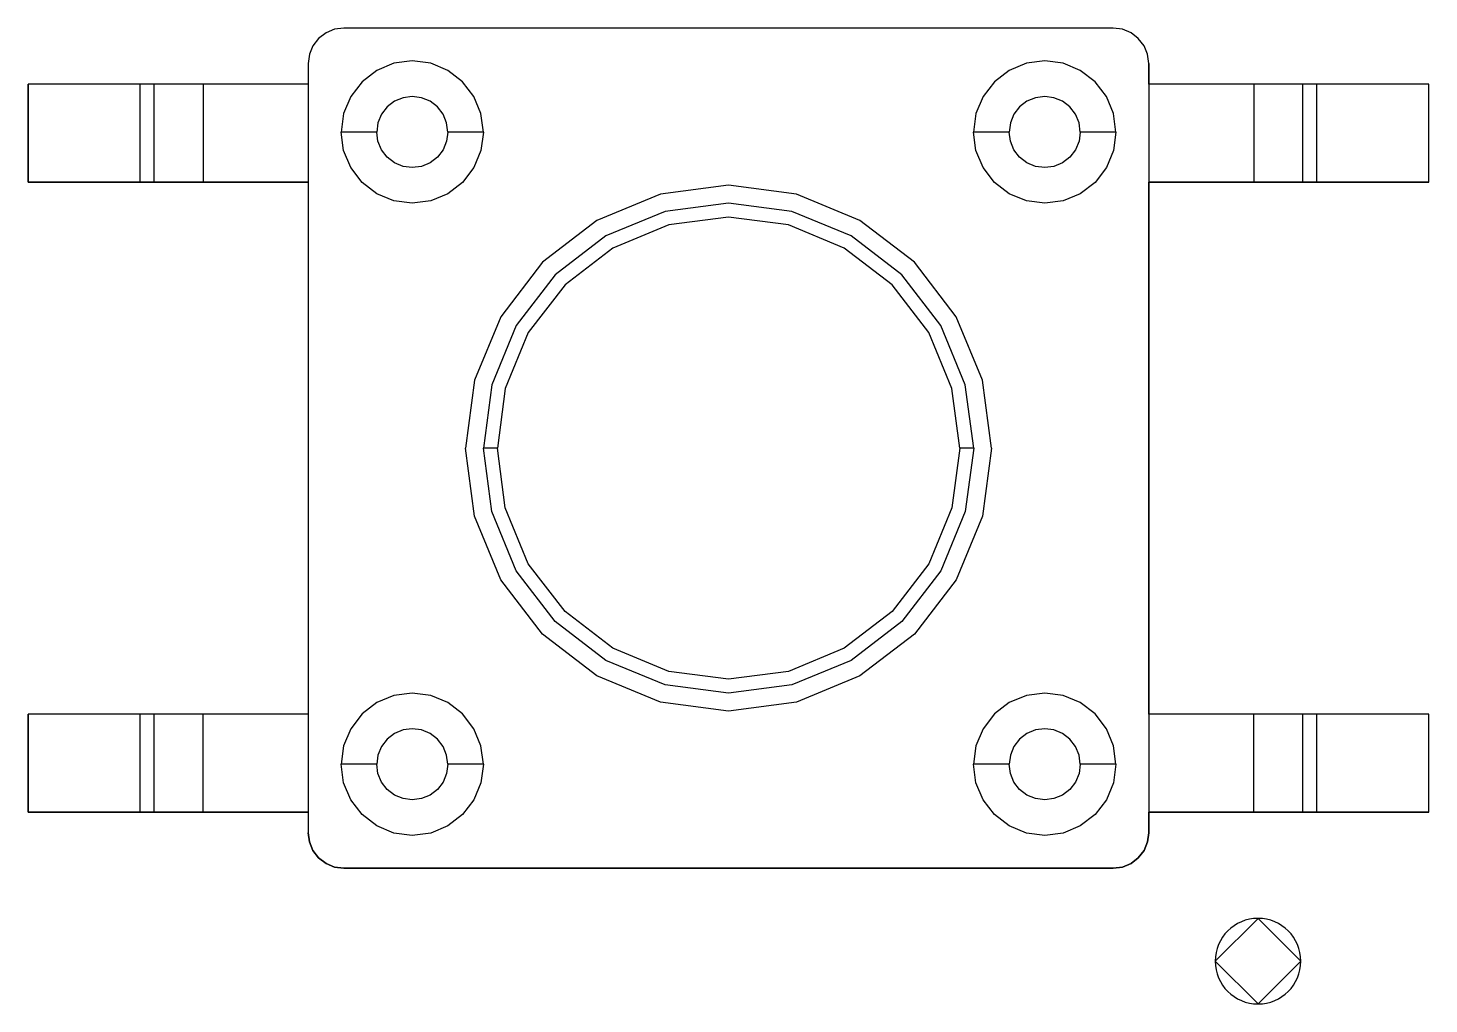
# Model space of a CAD drawing. Header units: inches. Extents: x 0 to 840, y -594 to 0.
# Drawn here: x 205.55 to 225.55, y -307.79 to -293.85 of the extents above; entities that cross this region are included whole.
import ezdxf

# ---------------------------------------------------------------- set-up
doc = ezdxf.new("R2010")
doc.units = ezdxf.units.IN
doc.header["$MEASUREMENT"] = 0

msp = doc.modelspace()

# ---------------------------------------------------------------- linework, layer by layer
at = {"color": 18, "true_color": 0x000000}
for p, q in [((209.8, -293.922), (209.694, -294.002)), ((209.8, -293.922), (209.694, -294.002)), ((209.8, -293.922), (209.694, -294.002)), ((209.8, -293.922), (209.694, -294.002)), ((209.922, -293.872), (209.8, -293.922)), ((209.922, -293.872), (209.8, -293.922)), ((209.922, -293.872), (209.8, -293.922)), ((209.922, -293.872), (209.8, -293.922)), ((210.054, -293.854), (209.922, -293.872)), ((210.054, -293.854), (209.922, -293.872)), ((210.054, -293.854), (209.922, -293.872)), ((210.054, -293.854), (209.922, -293.872)), ((221.038, -293.854), (210.054, -293.854)), ((221.038, -293.854), (210.054, -293.854)), ((221.038, -293.854), (210.054, -293.854)), ((221.038, -293.854), (210.054, -293.854)), ((221.17, -293.872), (221.038, -293.854)), ((221.17, -293.872), (221.038, -293.854)), ((221.17, -293.872), (221.038, -293.854)), ((221.17, -293.872), (221.038, -293.854)), ((221.292, -293.922), (221.17, -293.872)), ((221.292, -293.922), (221.17, -293.872)), ((221.292, -293.922), (221.17, -293.872)), ((221.292, -293.922), (221.17, -293.872)), ((221.396, -294.002), (221.292, -293.922)), ((221.396, -294.002), (221.292, -293.922)), ((221.396, -294.002), (221.292, -293.922)), ((221.396, -294.002), (221.292, -293.922)), ((209.614, -294.108), (209.564, -294.23)), ((209.614, -294.108), (209.564, -294.23)), ((209.614, -294.108), (209.564, -294.23)), ((209.614, -294.108), (209.564, -294.23)), ((209.694, -294.002), (209.614, -294.108)), ((209.694, -294.002), (209.614, -294.108)), ((209.694, -294.002), (209.614, -294.108)), ((209.694, -294.002), (209.614, -294.108)), ((221.478, -294.108), (221.396, -294.002)), ((221.478, -294.108), (221.396, -294.002)), ((221.478, -294.108), (221.396, -294.002)), ((221.478, -294.108), (221.396, -294.002)), ((221.528, -294.23), (221.478, -294.108)), ((221.528, -294.23), (221.478, -294.108)), ((221.528, -294.23), (221.478, -294.108)), ((221.528, -294.23), (221.478, -294.108)), ((209.564, -294.23), (209.546, -294.362)), ((209.564, -294.23), (209.546, -294.362)), ((209.564, -294.23), (209.546, -294.362)), ((209.564, -294.23), (209.546, -294.362)), ((209.546, -294.362), (209.546, -294.654)), ((209.546, -294.362), (209.546, -305.346)), ((209.546, -294.362), (209.546, -294.654)), ((209.546, -294.362), (209.546, -305.346)), ((210.768, -294.358), (210.524, -294.46)), ((210.768, -294.358), (210.524, -294.46)), ((211.032, -294.324), (210.768, -294.358)), ((211.032, -294.324), (210.768, -294.358)), ((211.294, -294.358), (211.032, -294.324)), ((211.294, -294.358), (211.032, -294.324)), ((211.54, -294.46), (211.294, -294.358)), ((211.54, -294.46), (211.294, -294.358)), ((219.798, -294.358), (219.552, -294.46)), ((219.798, -294.358), (219.552, -294.46)), ((220.06, -294.324), (219.798, -294.358)), ((220.06, -294.324), (219.798, -294.358)), ((220.322, -294.358), (220.06, -294.324)), ((220.322, -294.358), (220.06, -294.324)), ((220.568, -294.46), (220.322, -294.358)), ((220.568, -294.46), (220.322, -294.358)), ((221.546, -294.362), (221.528, -294.23)), ((221.546, -294.362), (221.528, -294.23)), ((221.546, -294.362), (221.528, -294.23)), ((221.546, -294.362), (221.528, -294.23)), ((221.546, -294.654), (221.546, -294.362)), ((221.546, -294.362), (221.546, -305.346)), ((221.546, -294.654), (221.546, -294.362)), ((221.546, -294.362), (221.546, -305.346)), ((210.524, -294.46), (210.314, -294.622)), ((210.524, -294.46), (210.314, -294.622)), ((211.75, -294.622), (211.54, -294.46)), ((211.75, -294.622), (211.54, -294.46)), ((219.552, -294.46), (219.342, -294.622)), ((219.552, -294.46), (219.342, -294.622)), ((220.778, -294.622), (220.568, -294.46)), ((220.778, -294.622), (220.568, -294.46)), ((209.546, -294.654), (205.546, -294.654)), ((205.546, -294.654), (205.546, -296.054)), ((207.146, -294.654), (205.546, -294.654)), ((205.546, -296.054), (205.546, -294.654)), ((209.546, -294.654), (205.546, -294.654)), ((205.546, -294.654), (205.546, -296.054)), ((207.146, -294.654), (205.546, -294.654)), ((205.546, -296.054), (205.546, -294.654)), ((207.198, -294.654), (207.146, -294.654)), ((207.146, -296.054), (207.146, -294.654)), ((207.198, -294.654), (207.146, -294.654)), ((207.146, -296.054), (207.146, -294.654)), ((207.246, -294.654), (207.198, -294.654)), ((207.246, -294.654), (207.198, -294.654)), ((207.288, -294.654), (207.246, -294.654)), ((207.288, -294.654), (207.246, -294.654)), ((207.318, -294.654), (207.288, -294.654)), ((207.318, -294.654), (207.288, -294.654)), ((207.338, -294.654), (207.318, -294.654)), ((207.338, -294.654), (207.318, -294.654)), ((207.346, -294.654), (207.338, -294.654)), ((207.346, -294.654), (207.338, -294.654)), ((207.37, -294.654), (207.346, -294.654)), ((207.346, -296.054), (207.346, -294.654)), ((207.37, -294.654), (207.346, -294.654)), ((207.346, -296.054), (207.346, -294.654)), ((207.44, -294.654), (207.37, -294.654)), ((207.44, -294.654), (207.37, -294.654)), ((207.55, -294.654), (207.44, -294.654)), ((207.55, -294.654), (207.44, -294.654)), ((207.696, -294.654), (207.55, -294.654)), ((207.696, -294.654), (207.55, -294.654)), ((207.864, -294.654), (207.696, -294.654)), ((207.864, -294.654), (207.696, -294.654)), ((208.046, -294.654), (207.864, -294.654)), ((208.046, -294.654), (207.864, -294.654)), ((209.546, -294.654), (208.046, -294.654)), ((208.046, -294.654), (208.046, -296.054)), ((209.546, -294.654), (208.046, -294.654)), ((208.046, -294.654), (208.046, -296.054)), ((210.314, -294.622), (210.152, -294.832)), ((210.314, -294.622), (210.152, -294.832)), ((211.912, -294.832), (211.75, -294.622)), ((211.912, -294.832), (211.75, -294.622)), ((219.342, -294.622), (219.18, -294.832)), ((219.342, -294.622), (219.18, -294.832)), ((220.94, -294.832), (220.778, -294.622)), ((220.94, -294.832), (220.778, -294.622)), ((225.546, -294.654), (221.546, -294.654)), ((223.046, -294.654), (221.546, -294.654)), ((225.546, -294.654), (221.546, -294.654)), ((223.046, -294.654), (221.546, -294.654)), ((223.226, -294.654), (223.046, -294.654)), ((223.046, -294.654), (223.046, -296.054)), ((223.226, -294.654), (223.046, -294.654)), ((223.046, -294.654), (223.046, -296.054)), ((223.396, -294.654), (223.226, -294.654)), ((223.396, -294.654), (223.226, -294.654)), ((223.54, -294.654), (223.396, -294.654)), ((223.54, -294.654), (223.396, -294.654)), ((223.652, -294.654), (223.54, -294.654)), ((223.652, -294.654), (223.54, -294.654)), ((223.722, -294.654), (223.652, -294.654)), ((223.722, -294.654), (223.652, -294.654)), ((223.746, -294.654), (223.722, -294.654)), ((223.746, -294.654), (223.722, -294.654)), ((223.746, -296.054), (223.746, -294.654)), ((223.752, -294.654), (223.746, -294.654)), ((223.746, -296.054), (223.746, -294.654)), ((223.752, -294.654), (223.746, -294.654)), ((223.772, -294.654), (223.752, -294.654)), ((223.772, -294.654), (223.752, -294.654)), ((223.804, -294.654), (223.772, -294.654)), ((223.804, -294.654), (223.772, -294.654)), ((223.846, -294.654), (223.804, -294.654)), ((223.846, -294.654), (223.804, -294.654)), ((223.894, -294.654), (223.846, -294.654)), ((223.894, -294.654), (223.846, -294.654)), ((223.946, -294.654), (223.894, -294.654)), ((223.946, -294.654), (223.894, -294.654)), ((225.546, -294.654), (223.946, -294.654)), ((223.946, -296.054), (223.946, -294.654)), ((225.546, -294.654), (223.946, -294.654)), ((223.946, -296.054), (223.946, -294.654)), ((225.546, -296.054), (225.546, -294.654)), ((225.546, -296.054), (225.546, -294.654)), ((225.546, -296.054), (225.546, -294.654)), ((225.546, -296.054), (225.546, -294.654)), ((210.152, -294.832), (210.05, -295.076)), ((210.152, -294.832), (210.05, -295.076)), ((210.672, -294.98), (210.592, -295.086)), ((210.672, -294.98), (210.592, -295.086)), ((210.778, -294.9), (210.672, -294.98)), ((210.778, -294.9), (210.672, -294.98)), ((210.9, -294.85), (210.778, -294.9)), ((210.9, -294.85), (210.778, -294.9)), ((211.032, -294.832), (210.9, -294.85)), ((211.032, -294.832), (210.9, -294.85)), ((211.164, -294.85), (211.032, -294.832)), ((211.164, -294.85), (211.032, -294.832)), ((211.286, -294.9), (211.164, -294.85)), ((211.286, -294.9), (211.164, -294.85)), ((211.39, -294.98), (211.286, -294.9)), ((211.39, -294.98), (211.286, -294.9)), ((211.472, -295.086), (211.39, -294.98)), ((211.472, -295.086), (211.39, -294.98)), ((212.012, -295.076), (211.912, -294.832)), ((212.012, -295.076), (211.912, -294.832)), ((219.18, -294.832), (219.078, -295.076)), ((219.18, -294.832), (219.078, -295.076)), ((219.7, -294.98), (219.62, -295.086)), ((219.7, -294.98), (219.62, -295.086)), ((219.806, -294.9), (219.7, -294.98)), ((219.806, -294.9), (219.7, -294.98)), ((219.928, -294.85), (219.806, -294.9)), ((219.928, -294.85), (219.806, -294.9)), ((220.06, -294.832), (219.928, -294.85)), ((220.06, -294.832), (219.928, -294.85)), ((220.192, -294.85), (220.06, -294.832)), ((220.192, -294.85), (220.06, -294.832)), ((220.314, -294.9), (220.192, -294.85)), ((220.314, -294.9), (220.192, -294.85)), ((220.42, -294.98), (220.314, -294.9)), ((220.42, -294.98), (220.314, -294.9)), ((220.5, -295.086), (220.42, -294.98)), ((220.5, -295.086), (220.42, -294.98)), ((221.042, -295.076), (220.94, -294.832)), ((221.042, -295.076), (220.94, -294.832)), ((210.05, -295.076), (210.016, -295.34)), ((210.05, -295.076), (210.016, -295.34)), ((210.592, -295.086), (210.54, -295.208)), ((210.592, -295.086), (210.54, -295.208)), ((211.522, -295.208), (211.472, -295.086)), ((211.522, -295.208), (211.472, -295.086)), ((212.048, -295.34), (212.012, -295.076)), ((212.048, -295.34), (212.012, -295.076)), ((219.078, -295.076), (219.044, -295.34)), ((219.078, -295.076), (219.044, -295.34)), ((219.62, -295.086), (219.57, -295.208)), ((219.62, -295.086), (219.57, -295.208)), ((220.55, -295.208), (220.5, -295.086)), ((220.55, -295.208), (220.5, -295.086)), ((221.076, -295.34), (221.042, -295.076)), ((221.076, -295.34), (221.042, -295.076)), ((210.05, -295.602), (210.016, -295.34)), ((210.032, -295.34), (210.016, -295.34)), ((210.05, -295.602), (210.016, -295.34)), ((210.032, -295.34), (210.016, -295.34)), ((210.084, -295.34), (210.032, -295.34)), ((210.084, -295.34), (210.032, -295.34)), ((210.164, -295.34), (210.084, -295.34)), ((210.164, -295.34), (210.084, -295.34)), ((210.27, -295.34), (210.164, -295.34)), ((210.27, -295.34), (210.164, -295.34)), ((210.392, -295.34), (210.27, -295.34)), ((210.392, -295.34), (210.27, -295.34)), ((210.524, -295.34), (210.392, -295.34)), ((210.524, -295.34), (210.392, -295.34)), ((210.54, -295.208), (210.524, -295.34)), ((210.54, -295.208), (210.524, -295.34)), ((210.54, -295.472), (210.524, -295.34)), ((210.54, -295.472), (210.524, -295.34)), ((211.54, -295.34), (211.522, -295.208)), ((211.54, -295.34), (211.522, -295.208)), ((211.54, -295.34), (211.522, -295.472)), ((211.54, -295.34), (211.522, -295.472)), ((211.672, -295.34), (211.54, -295.34)), ((211.672, -295.34), (211.54, -295.34)), ((211.794, -295.34), (211.672, -295.34)), ((211.794, -295.34), (211.672, -295.34)), ((211.898, -295.34), (211.794, -295.34)), ((211.898, -295.34), (211.794, -295.34)), ((211.98, -295.34), (211.898, -295.34)), ((211.98, -295.34), (211.898, -295.34)), ((212.03, -295.34), (211.98, -295.34)), ((212.03, -295.34), (211.98, -295.34)), ((212.048, -295.34), (212.012, -295.602)), ((212.048, -295.34), (212.012, -295.602)), ((212.048, -295.34), (212.03, -295.34)), ((212.048, -295.34), (212.03, -295.34)), ((219.078, -295.602), (219.044, -295.34)), ((219.062, -295.34), (219.044, -295.34)), ((219.078, -295.602), (219.044, -295.34)), ((219.062, -295.34), (219.044, -295.34)), ((219.112, -295.34), (219.062, -295.34)), ((219.112, -295.34), (219.062, -295.34)), ((219.192, -295.34), (219.112, -295.34)), ((219.192, -295.34), (219.112, -295.34)), ((219.298, -295.34), (219.192, -295.34)), ((219.298, -295.34), (219.192, -295.34)), ((219.42, -295.34), (219.298, -295.34)), ((219.42, -295.34), (219.298, -295.34)), ((219.552, -295.34), (219.42, -295.34)), ((219.552, -295.34), (219.42, -295.34)), ((219.57, -295.208), (219.552, -295.34)), ((219.57, -295.208), (219.552, -295.34)), ((219.57, -295.472), (219.552, -295.34)), ((219.57, -295.472), (219.552, -295.34)), ((220.568, -295.34), (220.55, -295.208)), ((220.568, -295.34), (220.55, -295.208)), ((220.568, -295.34), (220.55, -295.472)), ((220.568, -295.34), (220.55, -295.472)), ((220.7, -295.34), (220.568, -295.34)), ((220.7, -295.34), (220.568, -295.34)), ((220.822, -295.34), (220.7, -295.34)), ((220.822, -295.34), (220.7, -295.34)), ((220.928, -295.34), (220.822, -295.34)), ((220.928, -295.34), (220.822, -295.34)), ((221.008, -295.34), (220.928, -295.34)), ((221.008, -295.34), (220.928, -295.34)), ((221.058, -295.34), (221.008, -295.34)), ((221.058, -295.34), (221.008, -295.34)), ((221.076, -295.34), (221.042, -295.602)), ((221.076, -295.34), (221.042, -295.602)), ((221.076, -295.34), (221.058, -295.34)), ((221.076, -295.34), (221.058, -295.34)), ((210.592, -295.594), (210.54, -295.472)), ((210.592, -295.594), (210.54, -295.472)), ((210.672, -295.7), (210.592, -295.594)), ((210.672, -295.7), (210.592, -295.594)), ((211.472, -295.594), (211.39, -295.7)), ((211.472, -295.594), (211.39, -295.7)), ((211.522, -295.472), (211.472, -295.594)), ((211.522, -295.472), (211.472, -295.594)), ((219.62, -295.594), (219.57, -295.472)), ((219.62, -295.594), (219.57, -295.472)), ((219.7, -295.7), (219.62, -295.594)), ((219.7, -295.7), (219.62, -295.594)), ((220.5, -295.594), (220.42, -295.7)), ((220.5, -295.594), (220.42, -295.7)), ((220.55, -295.472), (220.5, -295.594)), ((220.55, -295.472), (220.5, -295.594)), ((210.152, -295.848), (210.05, -295.602)), ((210.152, -295.848), (210.05, -295.602)), ((210.778, -295.78), (210.672, -295.7)), ((210.778, -295.78), (210.672, -295.7)), ((210.9, -295.83), (210.778, -295.78)), ((210.9, -295.83), (210.778, -295.78)), ((211.286, -295.78), (211.164, -295.83)), ((211.286, -295.78), (211.164, -295.83)), ((211.39, -295.7), (211.286, -295.78)), ((211.39, -295.7), (211.286, -295.78)), ((212.012, -295.602), (211.912, -295.848)), ((212.012, -295.602), (211.912, -295.848)), ((219.18, -295.848), (219.078, -295.602)), ((219.18, -295.848), (219.078, -295.602)), ((219.806, -295.78), (219.7, -295.7)), ((219.806, -295.78), (219.7, -295.7)), ((219.928, -295.83), (219.806, -295.78)), ((219.928, -295.83), (219.806, -295.78)), ((220.314, -295.78), (220.192, -295.83)), ((220.314, -295.78), (220.192, -295.83)), ((220.42, -295.7), (220.314, -295.78)), ((220.42, -295.7), (220.314, -295.78)), ((221.042, -295.602), (220.94, -295.848)), ((221.042, -295.602), (220.94, -295.848)), ((210.314, -296.058), (210.152, -295.848)), ((210.314, -296.058), (210.152, -295.848)), ((211.032, -295.848), (210.9, -295.83)), ((211.032, -295.848), (210.9, -295.83)), ((211.164, -295.83), (211.032, -295.848)), ((211.164, -295.83), (211.032, -295.848)), ((211.912, -295.848), (211.75, -296.058)), ((211.912, -295.848), (211.75, -296.058)), ((219.342, -296.058), (219.18, -295.848)), ((219.342, -296.058), (219.18, -295.848)), ((220.06, -295.848), (219.928, -295.83)), ((220.06, -295.848), (219.928, -295.83)), ((220.192, -295.83), (220.06, -295.848)), ((220.192, -295.83), (220.06, -295.848)), ((220.94, -295.848), (220.778, -296.058)), ((220.94, -295.848), (220.778, -296.058)), ((205.546, -296.054), (209.546, -296.054)), ((207.146, -296.054), (205.546, -296.054)), ((205.546, -296.054), (209.546, -296.054)), ((207.146, -296.054), (205.546, -296.054)), ((207.198, -296.054), (207.146, -296.054)), ((207.198, -296.054), (207.146, -296.054)), ((207.246, -296.054), (207.198, -296.054)), ((207.246, -296.054), (207.198, -296.054)), ((207.288, -296.054), (207.246, -296.054)), ((207.288, -296.054), (207.246, -296.054)), ((207.318, -296.054), (207.288, -296.054)), ((207.318, -296.054), (207.288, -296.054)), ((207.338, -296.054), (207.318, -296.054)), ((207.338, -296.054), (207.318, -296.054)), ((207.346, -296.054), (207.338, -296.054)), ((207.346, -296.054), (207.338, -296.054)), ((207.37, -296.054), (207.346, -296.054)), ((207.37, -296.054), (207.346, -296.054)), ((207.44, -296.054), (207.37, -296.054)), ((207.44, -296.054), (207.37, -296.054)), ((207.55, -296.054), (207.44, -296.054)), ((207.55, -296.054), (207.44, -296.054)), ((207.696, -296.054), (207.55, -296.054)), ((207.696, -296.054), (207.55, -296.054)), ((207.864, -296.054), (207.696, -296.054)), ((207.864, -296.054), (207.696, -296.054)), ((208.046, -296.054), (207.864, -296.054)), ((208.046, -296.054), (207.864, -296.054)), ((209.546, -296.054), (208.046, -296.054)), ((209.546, -296.054), (208.046, -296.054)), ((209.546, -296.054), (209.546, -303.654)), ((209.546, -296.054), (209.546, -303.654)), ((210.524, -296.22), (210.314, -296.058)), ((210.524, -296.22), (210.314, -296.058)), ((211.75, -296.058), (211.54, -296.22)), ((211.75, -296.058), (211.54, -296.22)), ((215.546, -296.1), (214.574, -296.228)), ((215.546, -296.1), (214.574, -296.228)), ((216.518, -296.228), (215.546, -296.1)), ((216.518, -296.228), (215.546, -296.1)), ((219.552, -296.22), (219.342, -296.058)), ((219.552, -296.22), (219.342, -296.058)), ((220.778, -296.058), (220.568, -296.22)), ((220.778, -296.058), (220.568, -296.22)), ((221.546, -303.654), (221.546, -296.054)), ((221.546, -296.054), (225.546, -296.054)), ((223.046, -296.054), (221.546, -296.054)), ((221.546, -303.654), (221.546, -296.054)), ((221.546, -296.054), (225.546, -296.054)), ((223.046, -296.054), (221.546, -296.054)), ((223.226, -296.054), (223.046, -296.054)), ((223.226, -296.054), (223.046, -296.054)), ((223.396, -296.054), (223.226, -296.054)), ((223.396, -296.054), (223.226, -296.054)), ((223.54, -296.054), (223.396, -296.054)), ((223.54, -296.054), (223.396, -296.054)), ((223.652, -296.054), (223.54, -296.054)), ((223.652, -296.054), (223.54, -296.054)), ((223.722, -296.054), (223.652, -296.054)), ((223.722, -296.054), (223.652, -296.054)), ((223.746, -296.054), (223.722, -296.054)), ((223.746, -296.054), (223.722, -296.054)), ((223.752, -296.054), (223.746, -296.054)), ((223.752, -296.054), (223.746, -296.054)), ((223.772, -296.054), (223.752, -296.054)), ((223.772, -296.054), (223.752, -296.054)), ((223.804, -296.054), (223.772, -296.054)), ((223.804, -296.054), (223.772, -296.054)), ((223.846, -296.054), (223.804, -296.054)), ((223.846, -296.054), (223.804, -296.054)), ((223.894, -296.054), (223.846, -296.054)), ((223.894, -296.054), (223.846, -296.054)), ((223.946, -296.054), (223.894, -296.054)), ((223.946, -296.054), (223.894, -296.054)), ((225.546, -296.054), (223.946, -296.054)), ((225.546, -296.054), (223.946, -296.054)), ((210.768, -296.322), (210.524, -296.22)), ((210.768, -296.322), (210.524, -296.22)), ((211.032, -296.356), (210.768, -296.322)), ((211.032, -296.356), (210.768, -296.322)), ((211.294, -296.322), (211.032, -296.356)), ((211.294, -296.322), (211.032, -296.356)), ((211.54, -296.22), (211.294, -296.322)), ((211.54, -296.22), (211.294, -296.322)), ((214.574, -296.228), (213.668, -296.604)), ((214.574, -296.228), (213.668, -296.604)), ((215.546, -296.354), (214.64, -296.474)), ((215.546, -296.354), (214.64, -296.474)), ((216.452, -296.474), (215.546, -296.354)), ((216.452, -296.474), (215.546, -296.354)), ((217.422, -296.604), (216.518, -296.228)), ((217.422, -296.604), (216.518, -296.228)), ((219.798, -296.322), (219.552, -296.22)), ((219.798, -296.322), (219.552, -296.22)), ((220.06, -296.356), (219.798, -296.322)), ((220.06, -296.356), (219.798, -296.322)), ((220.322, -296.322), (220.06, -296.356)), ((220.322, -296.322), (220.06, -296.356)), ((220.568, -296.22), (220.322, -296.322)), ((220.568, -296.22), (220.322, -296.322)), ((214.64, -296.474), (213.796, -296.822)), ((214.64, -296.474), (213.796, -296.822)), ((215.546, -296.554), (214.692, -296.666)), ((215.546, -296.554), (214.692, -296.666)), ((216.4, -296.666), (215.546, -296.554)), ((216.4, -296.666), (215.546, -296.554)), ((217.296, -296.822), (216.452, -296.474)), ((217.296, -296.822), (216.452, -296.474)), ((213.668, -296.604), (212.892, -297.2)), ((213.668, -296.604), (212.892, -297.2)), ((214.692, -296.666), (213.896, -296.996)), ((214.692, -296.666), (213.896, -296.996)), ((217.196, -296.996), (216.4, -296.666)), ((217.196, -296.996), (216.4, -296.666)), ((218.2, -297.2), (217.422, -296.604)), ((218.2, -297.2), (217.422, -296.604)), ((213.796, -296.822), (213.07, -297.38)), ((213.796, -296.822), (213.07, -297.38)), ((213.896, -296.996), (213.212, -297.52)), ((213.896, -296.996), (213.212, -297.52)), ((217.88, -297.52), (217.196, -296.996)), ((217.88, -297.52), (217.196, -296.996)), ((218.02, -297.38), (217.296, -296.822)), ((218.02, -297.38), (217.296, -296.822)), ((212.892, -297.2), (212.294, -297.978)), ((212.892, -297.2), (212.294, -297.978)), ((213.07, -297.38), (212.514, -298.104)), ((213.07, -297.38), (212.514, -298.104)), ((218.576, -298.104), (218.02, -297.38)), ((218.576, -298.104), (218.02, -297.38)), ((218.796, -297.978), (218.2, -297.2)), ((218.796, -297.978), (218.2, -297.2)), ((213.212, -297.52), (212.688, -298.204)), ((213.212, -297.52), (212.688, -298.204)), ((218.404, -298.204), (217.88, -297.52)), ((218.404, -298.204), (217.88, -297.52)), ((212.294, -297.978), (211.92, -298.882)), ((212.294, -297.978), (211.92, -298.882)), ((219.172, -298.882), (218.796, -297.978)), ((219.172, -298.882), (218.796, -297.978)), ((212.514, -298.104), (212.166, -298.948)), ((212.514, -298.104), (212.166, -298.948)), ((218.926, -298.948), (218.576, -298.104)), ((218.926, -298.948), (218.576, -298.104)), ((212.688, -298.204), (212.358, -299)), ((212.688, -298.204), (212.358, -299)), ((218.734, -299), (218.404, -298.204)), ((218.734, -299), (218.404, -298.204)), ((211.92, -298.882), (211.792, -299.854)), ((211.92, -298.882), (211.792, -299.854)), ((212.166, -298.948), (212.046, -299.854)), ((212.166, -298.948), (212.046, -299.854)), ((219.046, -299.854), (218.926, -298.948)), ((219.046, -299.854), (218.926, -298.948)), ((219.3, -299.854), (219.172, -298.882)), ((219.3, -299.854), (219.172, -298.882)), ((212.358, -299), (212.246, -299.854)), ((212.358, -299), (212.246, -299.854)), ((218.846, -299.854), (218.734, -299)), ((218.846, -299.854), (218.734, -299)), ((211.92, -300.826), (211.792, -299.854)), ((211.92, -300.826), (211.792, -299.854)), ((212.166, -300.76), (212.046, -299.854)), ((212.052, -299.854), (212.046, -299.854)), ((212.166, -300.76), (212.046, -299.854)), ((212.052, -299.854), (212.046, -299.854)), ((212.072, -299.854), (212.052, -299.854)), ((212.072, -299.854), (212.052, -299.854)), ((212.104, -299.854), (212.072, -299.854)), ((212.104, -299.854), (212.072, -299.854)), ((212.146, -299.854), (212.104, -299.854)), ((212.146, -299.854), (212.104, -299.854)), ((212.194, -299.854), (212.146, -299.854)), ((212.194, -299.854), (212.146, -299.854)), ((212.246, -299.854), (212.194, -299.854)), ((212.246, -299.854), (212.194, -299.854)), ((212.358, -300.708), (212.246, -299.854)), ((212.358, -300.708), (212.246, -299.854)), ((218.846, -299.854), (218.734, -300.708)), ((218.846, -299.854), (218.734, -300.708)), ((218.898, -299.854), (218.846, -299.854)), ((218.898, -299.854), (218.846, -299.854)), ((218.946, -299.854), (218.898, -299.854)), ((218.946, -299.854), (218.898, -299.854)), ((219.046, -299.854), (218.926, -300.76)), ((219.046, -299.854), (218.926, -300.76)), ((218.988, -299.854), (218.946, -299.854)), ((218.988, -299.854), (218.946, -299.854)), ((219.018, -299.854), (218.988, -299.854)), ((219.018, -299.854), (218.988, -299.854)), ((219.038, -299.854), (219.018, -299.854)), ((219.038, -299.854), (219.018, -299.854)), ((219.046, -299.854), (219.038, -299.854)), ((219.046, -299.854), (219.038, -299.854)), ((219.3, -299.854), (219.172, -300.826)), ((219.3, -299.854), (219.172, -300.826)), ((212.514, -301.604), (212.166, -300.76)), ((212.514, -301.604), (212.166, -300.76)), ((212.688, -301.504), (212.358, -300.708)), ((212.688, -301.504), (212.358, -300.708)), ((218.734, -300.708), (218.404, -301.504)), ((218.734, -300.708), (218.404, -301.504)), ((218.926, -300.76), (218.576, -301.604)), ((218.926, -300.76), (218.576, -301.604)), ((212.294, -301.732), (211.92, -300.826)), ((212.294, -301.732), (211.92, -300.826)), ((219.172, -300.826), (218.796, -301.732)), ((219.172, -300.826), (218.796, -301.732)), ((213.212, -302.188), (212.688, -301.504)), ((213.212, -302.188), (212.688, -301.504)), ((218.404, -301.504), (217.88, -302.188)), ((218.404, -301.504), (217.88, -302.188)), ((212.892, -302.508), (212.294, -301.732)), ((212.892, -302.508), (212.294, -301.732)), ((213.07, -302.328), (212.514, -301.604)), ((213.07, -302.328), (212.514, -301.604)), ((218.576, -301.604), (218.02, -302.328)), ((218.576, -301.604), (218.02, -302.328)), ((218.796, -301.732), (218.2, -302.508)), ((218.796, -301.732), (218.2, -302.508)), ((213.896, -302.712), (213.212, -302.188)), ((213.896, -302.712), (213.212, -302.188)), ((217.88, -302.188), (217.196, -302.712)), ((217.88, -302.188), (217.196, -302.712)), ((213.796, -302.886), (213.07, -302.328)), ((213.796, -302.886), (213.07, -302.328)), ((218.02, -302.328), (217.296, -302.886)), ((218.02, -302.328), (217.296, -302.886)), ((213.668, -303.106), (212.892, -302.508)), ((213.668, -303.106), (212.892, -302.508)), ((218.2, -302.508), (217.422, -303.106)), ((218.2, -302.508), (217.422, -303.106)), ((214.692, -303.042), (213.896, -302.712)), ((214.692, -303.042), (213.896, -302.712)), ((217.196, -302.712), (216.4, -303.042)), ((217.196, -302.712), (216.4, -303.042)), ((214.64, -303.234), (213.796, -302.886)), ((214.64, -303.234), (213.796, -302.886)), ((217.296, -302.886), (216.452, -303.234)), ((217.296, -302.886), (216.452, -303.234)), ((214.574, -303.48), (213.668, -303.106)), ((214.574, -303.48), (213.668, -303.106)), ((215.546, -303.154), (214.692, -303.042)), ((215.546, -303.154), (214.692, -303.042)), ((216.4, -303.042), (215.546, -303.154)), ((216.4, -303.042), (215.546, -303.154)), ((217.422, -303.106), (216.518, -303.48)), ((217.422, -303.106), (216.518, -303.48)), ((210.768, -303.386), (210.524, -303.488)), ((210.768, -303.386), (210.524, -303.488)), ((211.032, -303.352), (210.768, -303.386)), ((211.032, -303.352), (210.768, -303.386)), ((211.294, -303.386), (211.032, -303.352)), ((211.294, -303.386), (211.032, -303.352)), ((211.54, -303.488), (211.294, -303.386)), ((211.54, -303.488), (211.294, -303.386)), ((215.546, -303.354), (214.64, -303.234)), ((215.546, -303.354), (214.64, -303.234)), ((216.452, -303.234), (215.546, -303.354)), ((216.452, -303.234), (215.546, -303.354)), ((219.798, -303.386), (219.552, -303.488)), ((219.798, -303.386), (219.552, -303.488)), ((220.06, -303.352), (219.798, -303.386)), ((220.06, -303.352), (219.798, -303.386)), ((220.322, -303.386), (220.06, -303.352)), ((220.322, -303.386), (220.06, -303.352)), ((220.568, -303.488), (220.322, -303.386)), ((220.568, -303.488), (220.322, -303.386)), ((210.524, -303.488), (210.314, -303.65)), ((210.524, -303.488), (210.314, -303.65)), ((211.75, -303.65), (211.54, -303.488)), ((211.75, -303.65), (211.54, -303.488)), ((215.546, -303.608), (214.574, -303.48)), ((215.546, -303.608), (214.574, -303.48)), ((216.518, -303.48), (215.546, -303.608)), ((216.518, -303.48), (215.546, -303.608)), ((219.552, -303.488), (219.342, -303.65)), ((219.552, -303.488), (219.342, -303.65)), ((220.778, -303.65), (220.568, -303.488)), ((220.778, -303.65), (220.568, -303.488)), ((209.546, -303.654), (205.546, -303.654)), ((205.546, -303.654), (205.546, -305.054)), ((207.146, -303.654), (205.546, -303.654)), ((205.546, -305.054), (205.546, -303.654)), ((209.546, -303.654), (205.546, -303.654)), ((205.546, -303.654), (205.546, -305.054)), ((207.146, -303.654), (205.546, -303.654)), ((205.546, -305.054), (205.546, -303.654)), ((207.198, -303.654), (207.146, -303.654)), ((207.146, -305.054), (207.146, -303.654)), ((207.198, -303.654), (207.146, -303.654)), ((207.146, -305.054), (207.146, -303.654)), ((207.246, -303.654), (207.198, -303.654)), ((207.246, -303.654), (207.198, -303.654)), ((207.288, -303.654), (207.246, -303.654)), ((207.288, -303.654), (207.246, -303.654)), ((207.318, -303.654), (207.288, -303.654)), ((207.318, -303.654), (207.288, -303.654)), ((207.338, -303.654), (207.318, -303.654)), ((207.338, -303.654), (207.318, -303.654)), ((207.346, -303.654), (207.338, -303.654)), ((207.346, -303.654), (207.338, -303.654)), ((207.37, -303.654), (207.346, -303.654)), ((207.346, -305.054), (207.346, -303.654)), ((207.37, -303.654), (207.346, -303.654)), ((207.346, -305.054), (207.346, -303.654)), ((207.44, -303.654), (207.37, -303.654)), ((207.44, -303.654), (207.37, -303.654)), ((207.55, -303.654), (207.44, -303.654)), ((207.55, -303.654), (207.44, -303.654)), ((207.696, -303.654), (207.55, -303.654)), ((207.696, -303.654), (207.55, -303.654)), ((207.864, -303.654), (207.696, -303.654)), ((207.864, -303.654), (207.696, -303.654)), ((208.046, -303.654), (207.864, -303.654)), ((208.046, -303.654), (207.864, -303.654)), ((209.546, -303.654), (208.046, -303.654)), ((208.046, -305.054), (208.046, -303.654)), ((209.546, -303.654), (208.046, -303.654)), ((208.046, -305.054), (208.046, -303.654)), ((210.314, -303.65), (210.152, -303.86)), ((210.314, -303.65), (210.152, -303.86)), ((211.912, -303.86), (211.75, -303.65)), ((211.912, -303.86), (211.75, -303.65)), ((219.342, -303.65), (219.18, -303.86)), ((219.342, -303.65), (219.18, -303.86)), ((220.94, -303.86), (220.778, -303.65)), ((220.94, -303.86), (220.778, -303.65)), ((225.546, -303.654), (221.546, -303.654)), ((223.046, -303.654), (221.546, -303.654)), ((225.546, -303.654), (221.546, -303.654)), ((223.046, -303.654), (221.546, -303.654)), ((223.226, -303.654), (223.046, -303.654)), ((223.046, -305.054), (223.046, -303.654)), ((223.226, -303.654), (223.046, -303.654)), ((223.046, -305.054), (223.046, -303.654)), ((223.396, -303.654), (223.226, -303.654)), ((223.396, -303.654), (223.226, -303.654)), ((223.54, -303.654), (223.396, -303.654)), ((223.54, -303.654), (223.396, -303.654)), ((223.652, -303.654), (223.54, -303.654)), ((223.652, -303.654), (223.54, -303.654)), ((223.722, -303.654), (223.652, -303.654)), ((223.722, -303.654), (223.652, -303.654)), ((223.746, -303.654), (223.722, -303.654)), ((223.746, -303.654), (223.722, -303.654)), ((223.746, -305.054), (223.746, -303.654)), ((223.752, -303.654), (223.746, -303.654)), ((223.746, -305.054), (223.746, -303.654)), ((223.752, -303.654), (223.746, -303.654)), ((223.772, -303.654), (223.752, -303.654)), ((223.772, -303.654), (223.752, -303.654)), ((223.804, -303.654), (223.772, -303.654)), ((223.804, -303.654), (223.772, -303.654)), ((223.846, -303.654), (223.804, -303.654)), ((223.846, -303.654), (223.804, -303.654)), ((223.894, -303.654), (223.846, -303.654)), ((223.894, -303.654), (223.846, -303.654)), ((223.946, -303.654), (223.894, -303.654)), ((223.946, -303.654), (223.894, -303.654)), ((225.546, -303.654), (223.946, -303.654)), ((223.946, -305.054), (223.946, -303.654)), ((225.546, -303.654), (223.946, -303.654)), ((223.946, -305.054), (223.946, -303.654)), ((225.546, -305.054), (225.546, -303.654)), ((225.546, -305.054), (225.546, -303.654)), ((225.546, -305.054), (225.546, -303.654)), ((225.546, -305.054), (225.546, -303.654)), ((210.152, -303.86), (210.05, -304.106)), ((210.152, -303.86), (210.05, -304.106)), ((210.778, -303.928), (210.672, -304.01)), ((210.778, -303.928), (210.672, -304.01)), ((210.9, -303.878), (210.778, -303.928)), ((210.9, -303.878), (210.778, -303.928)), ((211.032, -303.86), (210.9, -303.878)), ((211.032, -303.86), (210.9, -303.878)), ((211.164, -303.878), (211.032, -303.86)), ((211.164, -303.878), (211.032, -303.86)), ((211.286, -303.928), (211.164, -303.878)), ((211.286, -303.928), (211.164, -303.878)), ((211.39, -304.01), (211.286, -303.928)), ((211.39, -304.01), (211.286, -303.928)), ((212.012, -304.106), (211.912, -303.86)), ((212.012, -304.106), (211.912, -303.86)), ((219.18, -303.86), (219.078, -304.106)), ((219.18, -303.86), (219.078, -304.106)), ((219.806, -303.928), (219.7, -304.01)), ((219.806, -303.928), (219.7, -304.01)), ((219.928, -303.878), (219.806, -303.928)), ((219.928, -303.878), (219.806, -303.928)), ((220.06, -303.86), (219.928, -303.878)), ((220.06, -303.86), (219.928, -303.878)), ((220.192, -303.878), (220.06, -303.86)), ((220.192, -303.878), (220.06, -303.86)), ((220.314, -303.928), (220.192, -303.878)), ((220.314, -303.928), (220.192, -303.878)), ((220.42, -304.01), (220.314, -303.928)), ((220.42, -304.01), (220.314, -303.928)), ((221.042, -304.106), (220.94, -303.86)), ((221.042, -304.106), (220.94, -303.86)), ((210.05, -304.106), (210.016, -304.368)), ((210.05, -304.106), (210.016, -304.368)), ((210.592, -304.114), (210.54, -304.236)), ((210.592, -304.114), (210.54, -304.236)), ((210.672, -304.01), (210.592, -304.114)), ((210.672, -304.01), (210.592, -304.114)), ((211.472, -304.114), (211.39, -304.01)), ((211.472, -304.114), (211.39, -304.01)), ((211.522, -304.236), (211.472, -304.114)), ((211.522, -304.236), (211.472, -304.114)), ((212.048, -304.368), (212.012, -304.106)), ((212.048, -304.368), (212.012, -304.106)), ((219.078, -304.106), (219.044, -304.368)), ((219.078, -304.106), (219.044, -304.368)), ((219.62, -304.114), (219.57, -304.236)), ((219.62, -304.114), (219.57, -304.236)), ((219.7, -304.01), (219.62, -304.114)), ((219.7, -304.01), (219.62, -304.114)), ((220.5, -304.114), (220.42, -304.01)), ((220.5, -304.114), (220.42, -304.01)), ((220.55, -304.236), (220.5, -304.114)), ((220.55, -304.236), (220.5, -304.114)), ((221.076, -304.368), (221.042, -304.106)), ((221.076, -304.368), (221.042, -304.106)), ((210.05, -304.632), (210.016, -304.368)), ((210.032, -304.368), (210.016, -304.368)), ((210.05, -304.632), (210.016, -304.368)), ((210.032, -304.368), (210.016, -304.368)), ((210.084, -304.368), (210.032, -304.368)), ((210.084, -304.368), (210.032, -304.368)), ((210.164, -304.368), (210.084, -304.368)), ((210.164, -304.368), (210.084, -304.368)), ((210.27, -304.368), (210.164, -304.368)), ((210.27, -304.368), (210.164, -304.368)), ((210.392, -304.368), (210.27, -304.368)), ((210.392, -304.368), (210.27, -304.368)), ((210.524, -304.368), (210.392, -304.368)), ((210.524, -304.368), (210.392, -304.368)), ((210.54, -304.236), (210.524, -304.368)), ((210.54, -304.236), (210.524, -304.368)), ((210.54, -304.5), (210.524, -304.368)), ((210.54, -304.5), (210.524, -304.368)), ((211.54, -304.368), (211.522, -304.236)), ((211.54, -304.368), (211.522, -304.236)), ((211.54, -304.368), (211.522, -304.5)), ((211.54, -304.368), (211.522, -304.5)), ((211.672, -304.368), (211.54, -304.368)), ((211.672, -304.368), (211.54, -304.368)), ((211.794, -304.368), (211.672, -304.368)), ((211.794, -304.368), (211.672, -304.368)), ((211.898, -304.368), (211.794, -304.368)), ((211.898, -304.368), (211.794, -304.368)), ((211.98, -304.368), (211.898, -304.368)), ((211.98, -304.368), (211.898, -304.368)), ((212.03, -304.368), (211.98, -304.368)), ((212.03, -304.368), (211.98, -304.368)), ((212.048, -304.368), (212.012, -304.632)), ((212.048, -304.368), (212.012, -304.632)), ((212.048, -304.368), (212.03, -304.368)), ((212.048, -304.368), (212.03, -304.368)), ((219.078, -304.632), (219.044, -304.368)), ((219.062, -304.368), (219.044, -304.368)), ((219.078, -304.632), (219.044, -304.368)), ((219.062, -304.368), (219.044, -304.368)), ((219.112, -304.368), (219.062, -304.368)), ((219.112, -304.368), (219.062, -304.368)), ((219.192, -304.368), (219.112, -304.368)), ((219.192, -304.368), (219.112, -304.368)), ((219.298, -304.368), (219.192, -304.368)), ((219.298, -304.368), (219.192, -304.368)), ((219.42, -304.368), (219.298, -304.368)), ((219.42, -304.368), (219.298, -304.368)), ((219.552, -304.368), (219.42, -304.368)), ((219.552, -304.368), (219.42, -304.368)), ((219.57, -304.236), (219.552, -304.368)), ((219.57, -304.236), (219.552, -304.368)), ((219.57, -304.5), (219.552, -304.368)), ((219.57, -304.5), (219.552, -304.368)), ((220.568, -304.368), (220.55, -304.236)), ((220.568, -304.368), (220.55, -304.236)), ((220.568, -304.368), (220.55, -304.5)), ((220.568, -304.368), (220.55, -304.5)), ((220.7, -304.368), (220.568, -304.368)), ((220.7, -304.368), (220.568, -304.368)), ((220.822, -304.368), (220.7, -304.368)), ((220.822, -304.368), (220.7, -304.368)), ((220.928, -304.368), (220.822, -304.368)), ((220.928, -304.368), (220.822, -304.368)), ((221.008, -304.368), (220.928, -304.368)), ((221.008, -304.368), (220.928, -304.368)), ((221.058, -304.368), (221.008, -304.368)), ((221.058, -304.368), (221.008, -304.368)), ((221.076, -304.368), (221.042, -304.632)), ((221.076, -304.368), (221.042, -304.632)), ((221.076, -304.368), (221.058, -304.368)), ((221.076, -304.368), (221.058, -304.368)), ((210.592, -304.622), (210.54, -304.5)), ((210.592, -304.622), (210.54, -304.5)), ((211.522, -304.5), (211.472, -304.622)), ((211.522, -304.5), (211.472, -304.622)), ((219.62, -304.622), (219.57, -304.5)), ((219.62, -304.622), (219.57, -304.5)), ((220.55, -304.5), (220.5, -304.622)), ((220.55, -304.5), (220.5, -304.622)), ((210.152, -304.876), (210.05, -304.632)), ((210.152, -304.876), (210.05, -304.632)), ((210.672, -304.728), (210.592, -304.622)), ((210.672, -304.728), (210.592, -304.622)), ((210.778, -304.808), (210.672, -304.728)), ((210.778, -304.808), (210.672, -304.728)), ((211.39, -304.728), (211.286, -304.808)), ((211.39, -304.728), (211.286, -304.808)), ((211.472, -304.622), (211.39, -304.728)), ((211.472, -304.622), (211.39, -304.728)), ((212.012, -304.632), (211.912, -304.876)), ((212.012, -304.632), (211.912, -304.876)), ((219.18, -304.876), (219.078, -304.632)), ((219.18, -304.876), (219.078, -304.632)), ((219.7, -304.728), (219.62, -304.622)), ((219.7, -304.728), (219.62, -304.622)), ((219.806, -304.808), (219.7, -304.728)), ((219.806, -304.808), (219.7, -304.728)), ((220.42, -304.728), (220.314, -304.808)), ((220.42, -304.728), (220.314, -304.808)), ((220.5, -304.622), (220.42, -304.728)), ((220.5, -304.622), (220.42, -304.728)), ((221.042, -304.632), (220.94, -304.876)), ((221.042, -304.632), (220.94, -304.876)), ((210.314, -305.086), (210.152, -304.876)), ((210.314, -305.086), (210.152, -304.876)), ((210.9, -304.858), (210.778, -304.808)), ((210.9, -304.858), (210.778, -304.808)), ((211.032, -304.876), (210.9, -304.858)), ((211.032, -304.876), (210.9, -304.858)), ((211.164, -304.858), (211.032, -304.876)), ((211.164, -304.858), (211.032, -304.876)), ((211.286, -304.808), (211.164, -304.858)), ((211.286, -304.808), (211.164, -304.858)), ((211.912, -304.876), (211.75, -305.086)), ((211.912, -304.876), (211.75, -305.086)), ((219.342, -305.086), (219.18, -304.876)), ((219.342, -305.086), (219.18, -304.876)), ((219.928, -304.858), (219.806, -304.808)), ((219.928, -304.858), (219.806, -304.808)), ((220.06, -304.876), (219.928, -304.858)), ((220.06, -304.876), (219.928, -304.858)), ((220.192, -304.858), (220.06, -304.876)), ((220.192, -304.858), (220.06, -304.876)), ((220.314, -304.808), (220.192, -304.858)), ((220.314, -304.808), (220.192, -304.858)), ((220.94, -304.876), (220.778, -305.086)), ((220.94, -304.876), (220.778, -305.086)), ((205.546, -305.054), (209.546, -305.054)), ((207.146, -305.054), (205.546, -305.054)), ((205.546, -305.054), (209.546, -305.054)), ((207.146, -305.054), (205.546, -305.054)), ((207.198, -305.054), (207.146, -305.054)), ((207.198, -305.054), (207.146, -305.054)), ((207.246, -305.054), (207.198, -305.054)), ((207.246, -305.054), (207.198, -305.054)), ((207.288, -305.054), (207.246, -305.054)), ((207.288, -305.054), (207.246, -305.054)), ((207.318, -305.054), (207.288, -305.054)), ((207.318, -305.054), (207.288, -305.054)), ((207.338, -305.054), (207.318, -305.054)), ((207.338, -305.054), (207.318, -305.054)), ((207.346, -305.054), (207.338, -305.054)), ((207.346, -305.054), (207.338, -305.054)), ((207.37, -305.054), (207.346, -305.054)), ((207.37, -305.054), (207.346, -305.054)), ((207.44, -305.054), (207.37, -305.054)), ((207.44, -305.054), (207.37, -305.054)), ((207.55, -305.054), (207.44, -305.054)), ((207.55, -305.054), (207.44, -305.054)), ((207.696, -305.054), (207.55, -305.054)), ((207.696, -305.054), (207.55, -305.054)), ((207.864, -305.054), (207.696, -305.054)), ((207.864, -305.054), (207.696, -305.054)), ((208.046, -305.054), (207.864, -305.054)), ((208.046, -305.054), (207.864, -305.054)), ((209.546, -305.054), (208.046, -305.054)), ((209.546, -305.054), (208.046, -305.054)), ((209.546, -305.054), (209.546, -305.346)), ((209.546, -305.054), (209.546, -305.346)), ((210.524, -305.248), (210.314, -305.086)), ((210.524, -305.248), (210.314, -305.086)), ((211.75, -305.086), (211.54, -305.248)), ((211.75, -305.086), (211.54, -305.248)), ((219.552, -305.248), (219.342, -305.086)), ((219.552, -305.248), (219.342, -305.086)), ((220.778, -305.086), (220.568, -305.248)), ((220.778, -305.086), (220.568, -305.248)), ((221.546, -305.346), (221.546, -305.054)), ((221.546, -305.054), (225.546, -305.054)), ((223.046, -305.054), (221.546, -305.054)), ((221.546, -305.346), (221.546, -305.054)), ((221.546, -305.054), (225.546, -305.054)), ((223.046, -305.054), (221.546, -305.054)), ((223.226, -305.054), (223.046, -305.054)), ((223.226, -305.054), (223.046, -305.054)), ((223.396, -305.054), (223.226, -305.054)), ((223.396, -305.054), (223.226, -305.054)), ((223.54, -305.054), (223.396, -305.054)), ((223.54, -305.054), (223.396, -305.054)), ((223.652, -305.054), (223.54, -305.054)), ((223.652, -305.054), (223.54, -305.054)), ((223.722, -305.054), (223.652, -305.054)), ((223.722, -305.054), (223.652, -305.054)), ((223.746, -305.054), (223.722, -305.054)), ((223.746, -305.054), (223.722, -305.054)), ((223.752, -305.054), (223.746, -305.054)), ((223.752, -305.054), (223.746, -305.054)), ((223.772, -305.054), (223.752, -305.054)), ((223.772, -305.054), (223.752, -305.054)), ((223.804, -305.054), (223.772, -305.054)), ((223.804, -305.054), (223.772, -305.054)), ((223.846, -305.054), (223.804, -305.054)), ((223.846, -305.054), (223.804, -305.054)), ((223.894, -305.054), (223.846, -305.054)), ((223.894, -305.054), (223.846, -305.054)), ((223.946, -305.054), (223.894, -305.054)), ((223.946, -305.054), (223.894, -305.054)), ((225.546, -305.054), (223.946, -305.054)), ((225.546, -305.054), (223.946, -305.054)), ((209.546, -305.346), (209.564, -305.478)), ((209.564, -305.478), (209.546, -305.346)), ((209.546, -305.346), (209.564, -305.478)), ((209.564, -305.478), (209.546, -305.346)), ((210.768, -305.35), (210.524, -305.248)), ((210.768, -305.35), (210.524, -305.248)), ((211.032, -305.384), (210.768, -305.35)), ((211.032, -305.384), (210.768, -305.35)), ((211.294, -305.35), (211.032, -305.384)), ((211.294, -305.35), (211.032, -305.384)), ((211.54, -305.248), (211.294, -305.35)), ((211.54, -305.248), (211.294, -305.35)), ((219.798, -305.35), (219.552, -305.248)), ((219.798, -305.35), (219.552, -305.248)), ((220.06, -305.384), (219.798, -305.35)), ((220.06, -305.384), (219.798, -305.35)), ((220.322, -305.35), (220.06, -305.384)), ((220.322, -305.35), (220.06, -305.384)), ((220.568, -305.248), (220.322, -305.35)), ((220.568, -305.248), (220.322, -305.35)), ((221.528, -305.478), (221.546, -305.346)), ((221.546, -305.346), (221.528, -305.478)), ((221.528, -305.478), (221.546, -305.346)), ((221.546, -305.346), (221.528, -305.478)), ((209.564, -305.478), (209.614, -305.6)), ((209.614, -305.6), (209.564, -305.478)), ((209.564, -305.478), (209.614, -305.6)), ((209.614, -305.6), (209.564, -305.478)), ((221.478, -305.6), (221.528, -305.478)), ((221.528, -305.478), (221.478, -305.6)), ((221.478, -305.6), (221.528, -305.478)), ((221.528, -305.478), (221.478, -305.6)), ((209.614, -305.6), (209.694, -305.706)), ((209.694, -305.706), (209.614, -305.6)), ((209.614, -305.6), (209.694, -305.706)), ((209.694, -305.706), (209.614, -305.6)), ((209.694, -305.706), (209.8, -305.786)), ((209.8, -305.786), (209.694, -305.706)), ((209.694, -305.706), (209.8, -305.786)), ((209.8, -305.786), (209.694, -305.706)), ((209.8, -305.786), (209.922, -305.836)), ((209.922, -305.836), (209.8, -305.786)), ((209.8, -305.786), (209.922, -305.836)), ((209.922, -305.836), (209.8, -305.786)), ((221.17, -305.836), (221.292, -305.786)), ((221.292, -305.786), (221.17, -305.836)), ((221.17, -305.836), (221.292, -305.786)), ((221.292, -305.786), (221.17, -305.836)), ((221.292, -305.786), (221.396, -305.706)), ((221.396, -305.706), (221.292, -305.786)), ((221.292, -305.786), (221.396, -305.706)), ((221.396, -305.706), (221.292, -305.786)), ((221.396, -305.706), (221.478, -305.6)), ((221.478, -305.6), (221.396, -305.706)), ((221.396, -305.706), (221.478, -305.6)), ((221.478, -305.6), (221.396, -305.706)), ((209.922, -305.836), (210.054, -305.854)), ((210.054, -305.854), (209.922, -305.836)), ((209.922, -305.836), (210.054, -305.854)), ((210.054, -305.854), (209.922, -305.836)), ((210.054, -305.854), (221.038, -305.854)), ((221.038, -305.854), (210.054, -305.854)), ((210.054, -305.854), (221.038, -305.854)), ((221.038, -305.854), (210.054, -305.854)), ((221.038, -305.854), (221.17, -305.836)), ((221.17, -305.836), (221.038, -305.854)), ((221.038, -305.854), (221.17, -305.836)), ((221.17, -305.836), (221.038, -305.854)), ((223.105, -306.569), (222.494, -307.18)), ((223.716, -307.18), (223.105, -306.569)), ((222.494, -307.18), (223.105, -307.791)), ((223.105, -307.791), (223.716, -307.18))]:
    msp.add_line(p, q, dxfattribs=at)
for start, end in [(90, 180), (0, 90), (180, 270), (270, 0)]:
    msp.add_arc((223.105, -307.18), 0.611, start, end, dxfattribs=at)

doc.saveas('drawing.dxf')
